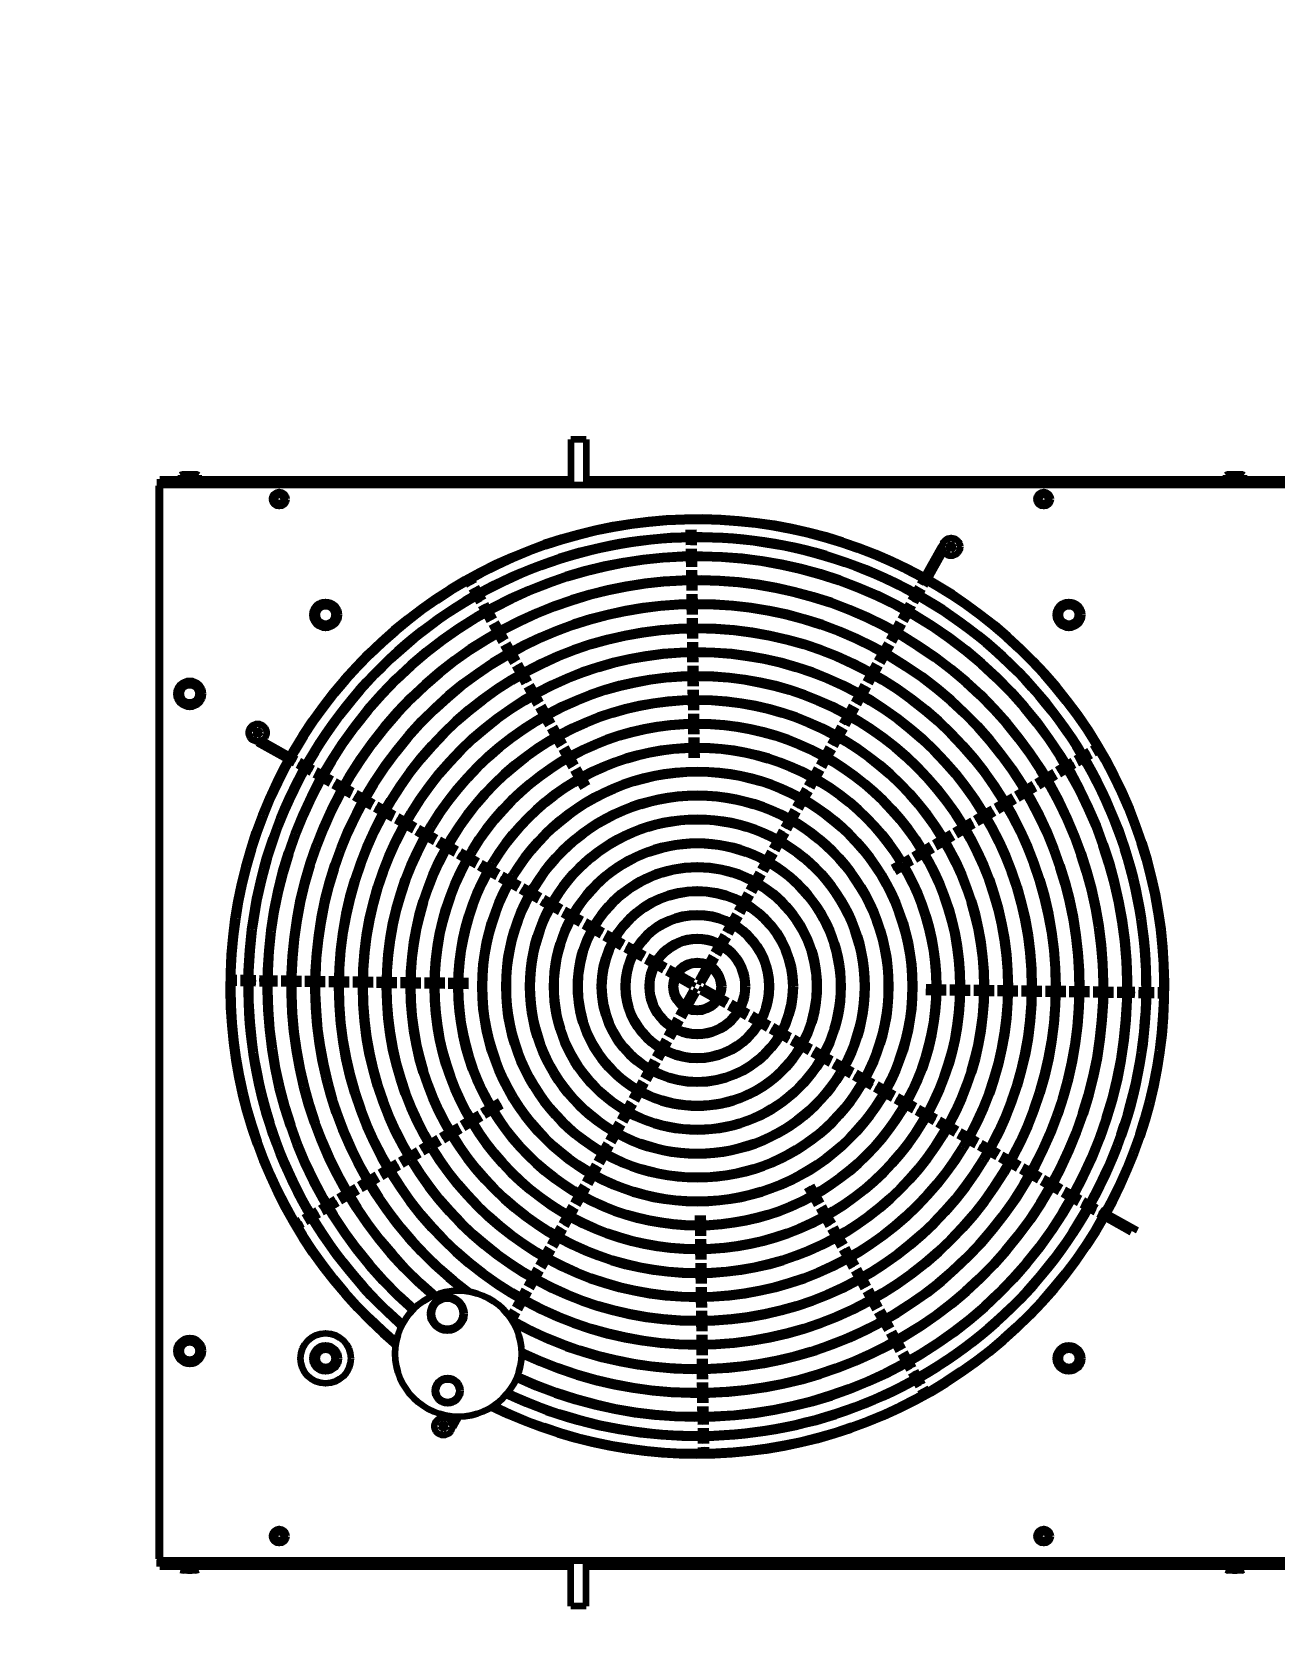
# Model space of a CAD drawing. Header units: millimetres. Extents: x 0 to 31017, y 0 to 21335.
# Drawn here: x 11017.8 to 11121.9, y 16646.5 to 16780.7 of the extents above; entities that cross this region are included whole.
import ezdxf
from ezdxf import colors
from ezdxf.entities.mleader import LeaderData, LeaderLine
from ezdxf.enums import TextEntityAlignment as Align
from ezdxf.math import Vec2, Vec3

# ---------------------------------------------------------------- set-up
doc = ezdxf.new("R2010")
doc.units = ezdxf.units.MM
doc.layers.add('DIM', color=2, linetype='Continuous')
doc.styles.get("Standard").update_dxf_attribs({"font": 'arial.ttf'})

# ---------------------------------------------------------------- blocks, each defined once
blk = doc.blocks.new('3F機組圖彩色')
at = {"layer": 'DIM', "color": 251, "lineweight": 200, "true_color": 0x636466}
for p, q in [((92931.25, -30775.07), (92931.25, -30778.86)), ((92932.55, -30775.07), (92931.25, -30775.07)), ((92932.55, -30775.07), (92932.55, -30778.86)), ((92896.73, -30778.96), (92896.73, -30868.76)), ((92896.85, -30778.96), (92896.73, -30778.96)), ((92896.85, -30779.08), (92896.73, -30779.08)), ((92896.85, -30778.39), (92896.85, -30778.96)), ((92896.85, -30778.39), (92898.6, -30778.39)), ((92896.85, -30778.86), (93076.85, -30778.86)), ((92896.85, -30778.86), (92896.85, -30782.36)), ((92896.85, -30778.98), (92896.85, -30868.74)), ((92896.97, -30778.86), (93076.73, -30778.86)), ((92900.25, -30778.54), (92898.45, -30778.54)), ((92898.45, -30778.54), (92898.45, -30778.86)), ((92898.45, -30778.7), (92900.25, -30778.7)), ((92898.45, -30778.86), (92900.25, -30778.86)), ((92898.6, -30778.06), (92898.6, -30778.54)), ((92899.91, -30777.99), (92898.78, -30777.99)), ((92898.97, -30778.06), (92898.97, -30778.54)), ((92899.35, -30778.7), (92899.19, -30778.54)), ((92899.51, -30778.7), (92899.35, -30778.54)), ((92899.72, -30778.06), (92899.72, -30778.54)), ((92900.1, -30778.06), (92900.1, -30778.54)), ((92900.1, -30778.39), (92931.25, -30778.39)), ((92900.25, -30778.86), (92900.25, -30778.54)), ((92932.55, -30778.39), (93041.15, -30778.39)), ((92985.95, -30778.54), (92985.95, -30778.86)), ((92987.75, -30778.54), (92985.95, -30778.54)), ((92985.95, -30778.7), (92987.75, -30778.7)), ((92985.95, -30778.86), (92987.75, -30778.86)), ((92986.1, -30778.06), (92986.1, -30778.54)), ((92987.41, -30777.99), (92986.28, -30777.99)), ((92986.47, -30778.06), (92986.47, -30778.54)), ((92986.85, -30778.7), (92986.69, -30778.54)), ((92987.01, -30778.7), (92986.85, -30778.54)), ((92987.22, -30778.06), (92987.22, -30778.54)), ((92987.6, -30778.06), (92987.6, -30778.54)), ((92987.75, -30778.86), (92987.75, -30778.54)), ((92941.15, -30783.12), (92941.14, -30782.62)), ((92941.55, -30783.12), (92941.54, -30782.62)), ((92941.16, -30783.92), (92941.15, -30783.42)), ((92941.17, -30784.72), (92941.16, -30784.22)), ((92941.56, -30783.92), (92941.55, -30783.42)), ((92941.57, -30784.72), (92941.56, -30784.22)), ((92962.27, -30784.01), (92960.85, -30786.53)), ((92962.42, -30784.54), (92961.2, -30786.72)), ((92962.78, -30783.74), (92963.42, -30784.37)), ((92962.78, -30784.37), (92963.42, -30783.74)), ((92941.19, -30785.72), (92941.18, -30785.02)), ((92941.59, -30785.72), (92941.58, -30785.02)), ((92922.83, -30787.33), (92922.63, -30786.98)), ((92923.18, -30787.14), (92922.98, -30786.79)), ((92941.2, -30786.72), (92941.19, -30786.02)), ((92941.22, -30787.72), (92941.21, -30787.02)), ((92941.6, -30786.72), (92941.59, -30786.02)), ((92941.62, -30787.72), (92941.61, -30787.02)), ((92960.51, -30787.14), (92960.71, -30786.79)), ((92960.86, -30787.33), (92961.06, -30786.98)), ((92923.22, -30788.03), (92922.98, -30787.59)), ((92923.57, -30787.83), (92923.33, -30787.4)), ((92923.61, -30788.73), (92923.37, -30788.29)), ((92923.96, -30788.53), (92923.72, -30788.1)), ((92941.23, -30788.72), (92941.22, -30788.02)), ((92941.63, -30788.72), (92941.62, -30788.02)), ((92959.73, -30788.53), (92959.98, -30788.1)), ((92960.08, -30788.73), (92960.32, -30788.29)), ((92960.12, -30787.83), (92960.37, -30787.4)), ((92960.47, -30788.03), (92960.72, -30787.59)), ((92924, -30789.43), (92923.76, -30788.99)), ((92924.35, -30789.23), (92924.11, -30788.79)), ((92924.49, -30790.3), (92924.15, -30789.69)), ((92924.84, -30790.1), (92924.5, -30789.49)), ((92941.24, -30789.72), (92941.23, -30789.02)), ((92941.64, -30789.72), (92941.63, -30789.02)), ((92959.19, -30789.49), (92958.85, -30790.1)), ((92959.54, -30789.69), (92959.2, -30790.3)), ((92959.34, -30789.23), (92959.58, -30788.79)), ((92959.69, -30789.43), (92959.93, -30788.99)), ((92924.98, -30791.17), (92924.64, -30790.56)), ((92925.33, -30790.97), (92924.99, -30790.36)), ((92925.82, -30791.85), (92925.48, -30791.24)), ((92941.25, -30790.72), (92941.25, -30790.02)), ((92941.27, -30791.72), (92941.26, -30791.02)), ((92941.65, -30790.72), (92941.65, -30790.02)), ((92941.67, -30791.72), (92941.66, -30791.02)), ((92958.21, -30791.24), (92957.87, -30791.85)), ((92958.7, -30790.36), (92958.36, -30790.97)), ((92959.05, -30790.56), (92958.71, -30791.17)), ((92925.47, -30792.04), (92925.13, -30791.43)), ((92925.96, -30792.91), (92925.62, -30792.3)), ((92926.31, -30792.72), (92925.96, -30792.11)), ((92941.28, -30792.72), (92941.27, -30792.02)), ((92941.68, -30792.72), (92941.67, -30792.02)), ((92957.73, -30792.11), (92957.38, -30792.72)), ((92958.07, -30792.3), (92957.73, -30792.91)), ((92958.56, -30791.43), (92958.22, -30792.04)), ((92926.45, -30793.79), (92926.1, -30793.18)), ((92926.8, -30793.59), (92926.45, -30792.98)), ((92927.28, -30794.46), (92926.94, -30793.85)), ((92941.29, -30793.72), (92941.28, -30793.02)), ((92941.69, -30793.72), (92941.68, -30793.02)), ((92956.75, -30793.85), (92956.41, -30794.46)), ((92957.24, -30792.98), (92956.89, -30793.59)), ((92957.59, -30793.18), (92957.24, -30793.79)), ((92926.94, -30794.66), (92926.59, -30794.05)), ((92927.42, -30795.53), (92927.08, -30794.92)), ((92927.77, -30795.34), (92927.43, -30794.73)), ((92941.31, -30794.72), (92941.3, -30794.02)), ((92941.32, -30795.72), (92941.31, -30795.02)), ((92941.71, -30794.72), (92941.7, -30794.02)), ((92941.72, -30795.72), (92941.71, -30795.02)), ((92956.26, -30794.73), (92955.92, -30795.34)), ((92956.61, -30794.92), (92956.27, -30795.53)), ((92957.1, -30794.05), (92956.76, -30794.66)), ((92927.91, -30796.4), (92927.57, -30795.79)), ((92928.26, -30796.21), (92927.92, -30795.6)), ((92928.75, -30797.08), (92928.41, -30796.47)), ((92941.33, -30796.72), (92941.32, -30796.02)), ((92941.73, -30796.72), (92941.72, -30796.02)), ((92955.28, -30796.47), (92954.94, -30797.08)), ((92955.77, -30795.6), (92955.43, -30796.21)), ((92956.12, -30795.79), (92955.78, -30796.4)), ((92928.4, -30797.28), (92928.06, -30796.67)), ((92928.89, -30798.15), (92928.55, -30797.54)), ((92929.24, -30797.95), (92928.9, -30797.34)), ((92941.35, -30797.72), (92941.34, -30797.02)), ((92941.75, -30797.72), (92941.74, -30797.02)), ((92954.79, -30797.34), (92954.45, -30797.95)), ((92955.14, -30797.54), (92954.8, -30798.15)), ((92955.63, -30796.67), (92955.29, -30797.28)), ((92904.72, -30799.93), (92905.35, -30799.29)), ((92905.35, -30799.93), (92904.72, -30799.29)), ((92929.38, -30799.02), (92929.04, -30798.41)), ((92929.73, -30798.83), (92929.39, -30798.22)), ((92929.87, -30799.89), (92929.53, -30799.28)), ((92930.22, -30799.7), (92929.87, -30799.09)), ((92941.36, -30798.72), (92941.35, -30798.02)), ((92941.37, -30799.72), (92941.36, -30799.02)), ((92941.76, -30798.72), (92941.75, -30798.02)), ((92941.77, -30799.72), (92941.76, -30799.02)), ((92953.82, -30799.09), (92953.47, -30799.7)), ((92954.16, -30799.28), (92953.82, -30799.89)), ((92954.3, -30798.22), (92953.96, -30798.83)), ((92954.65, -30798.41), (92954.31, -30799.02)), ((92904.99, -30800.45), (92907.51, -30801.86)), ((92905.52, -30800.29), (92907.7, -30801.51)), ((92930.36, -30800.77), (92930.01, -30800.16)), ((92930.71, -30800.57), (92930.36, -30799.96)), ((92941.38, -30800.72), (92941.38, -30800.02)), ((92941.78, -30800.72), (92941.78, -30800.02)), ((92953.33, -30799.96), (92952.98, -30800.57)), ((92953.68, -30800.16), (92953.33, -30800.77)), ((92908.12, -30802.2), (92907.77, -30802)), ((92908.31, -30801.85), (92907.96, -30801.65)), ((92909.01, -30802.24), (92908.57, -30801.99)), ((92930.85, -30801.64), (92930.5, -30801.03)), ((92931.19, -30801.44), (92930.85, -30800.83)), ((92931.33, -30802.51), (92930.99, -30801.9)), ((92931.68, -30802.32), (92931.34, -30801.71)), ((92941.4, -30801.72), (92941.39, -30801.02)), ((92941.8, -30801.72), (92941.79, -30801.02)), ((92952.35, -30801.71), (92952.01, -30802.32)), ((92952.7, -30801.9), (92952.36, -30802.51)), ((92952.84, -30800.83), (92952.5, -30801.44)), ((92953.19, -30801.03), (92952.84, -30801.64)), ((92972.81, -30802.22), (92973.24, -30801.96)), ((92973.5, -30801.81), (92973.93, -30801.55)), ((92973.71, -30802.15), (92974.14, -30801.9)), ((92974.19, -30801.4), (92974.62, -30801.14)), ((92974.39, -30801.74), (92974.82, -30801.49)), ((92974.88, -30800.99), (92975.22, -30800.79)), ((92975.08, -30801.33), (92975.42, -30801.13)), ((92908.81, -30802.59), (92908.38, -30802.34)), ((92909.51, -30802.98), (92909.08, -30802.73)), ((92909.71, -30802.63), (92909.27, -30802.39)), ((92910.21, -30803.37), (92909.77, -30803.13)), ((92910.41, -30803.02), (92909.97, -30802.78)), ((92910.67, -30803.17), (92911.28, -30803.51)), ((92931.82, -30803.38), (92931.48, -30802.77)), ((92932.17, -30803.19), (92931.83, -30802.58)), ((92951.86, -30802.58), (92951.52, -30803.19)), ((92952.21, -30802.77), (92951.87, -30803.38)), ((92971.09, -30803.24), (92971.7, -30802.88)), ((92971.3, -30803.58), (92971.9, -30803.22)), ((92971.95, -30802.73), (92972.55, -30802.37)), ((92972.16, -30803.07), (92972.76, -30802.71)), ((92973.02, -30802.56), (92973.45, -30802.3)), ((92910.47, -30803.52), (92911.08, -30803.86)), ((92911.34, -30804.01), (92911.95, -30804.35)), ((92911.54, -30803.66), (92912.15, -30804)), ((92912.22, -30804.5), (92912.83, -30804.84)), ((92912.41, -30804.15), (92913.02, -30804.49)), ((92913.28, -30804.64), (92913.89, -30804.98)), ((92932.31, -30804.26), (92931.97, -30803.65)), ((92932.66, -30804.06), (92932.32, -30803.45)), ((92950.88, -30804.32), (92950.54, -30804.93)), ((92951.23, -30804.52), (92950.89, -30805.13)), ((92951.37, -30803.45), (92951.03, -30804.06)), ((92951.72, -30803.65), (92951.38, -30804.26)), ((92968.52, -30804.77), (92969.12, -30804.41)), ((92969.37, -30804.26), (92969.98, -30803.9)), ((92969.58, -30804.6), (92970.18, -30804.25)), ((92970.23, -30803.75), (92970.84, -30803.39)), ((92970.44, -30804.09), (92971.04, -30803.73)), ((92913.09, -30804.98), (92913.7, -30805.33)), ((92913.96, -30805.47), (92914.57, -30805.82)), ((92914.16, -30805.12), (92914.77, -30805.47)), ((92914.83, -30805.96), (92915.44, -30806.3)), ((92915.03, -30805.61), (92915.64, -30805.95)), ((92950.39, -30805.2), (92950.05, -30805.81)), ((92950.74, -30805.39), (92950.4, -30806)), ((92965.94, -30806.3), (92966.54, -30805.95)), ((92966.8, -30805.79), (92967.4, -30805.44)), ((92967, -30806.14), (92967.6, -30805.78)), ((92967.66, -30805.28), (92968.26, -30804.92)), ((92967.86, -30805.63), (92968.46, -30805.27)), ((92968.72, -30805.11), (92969.32, -30804.76)), ((92915.71, -30806.45), (92916.32, -30806.79)), ((92915.9, -30806.1), (92916.51, -30806.44)), ((92916.58, -30806.94), (92917.19, -30807.28)), ((92916.77, -30806.59), (92917.38, -30806.93)), ((92917.65, -30807.08), (92918.26, -30807.42)), ((92949.42, -30806.94), (92949.07, -30807.55)), ((92949.77, -30807.14), (92949.42, -30807.75)), ((92949.91, -30806.07), (92949.56, -30806.68)), ((92950.25, -30806.26), (92949.91, -30806.87)), ((92964.22, -30807.33), (92964.82, -30806.97)), ((92964.42, -30807.67), (92965.02, -30807.31)), ((92965.08, -30806.82), (92965.68, -30806.46)), ((92965.28, -30807.16), (92965.88, -30806.8)), ((92966.14, -30806.65), (92966.74, -30806.29)), ((92917.45, -30807.43), (92918.06, -30807.77)), ((92918.32, -30807.92), (92918.93, -30808.26)), ((92918.52, -30807.57), (92919.13, -30807.91)), ((92919.2, -30808.41), (92919.81, -30808.75)), ((92919.39, -30808.06), (92920, -30808.4)), ((92920.26, -30808.55), (92920.87, -30808.89)), ((92948.44, -30808.69), (92948.1, -30809.3)), ((92948.93, -30807.81), (92948.59, -30808.42)), ((92949.28, -30808.01), (92948.93, -30808.62)), ((92961.64, -30808.86), (92962.24, -30808.5)), ((92962.5, -30808.35), (92963.1, -30807.99)), ((92962.7, -30808.69), (92963.3, -30808.33)), ((92963.36, -30807.84), (92963.96, -30807.48)), ((92963.56, -30808.18), (92964.16, -30807.82)), ((92920.07, -30808.89), (92920.68, -30809.24)), ((92920.94, -30809.38), (92921.55, -30809.73)), ((92921.14, -30809.03), (92921.75, -30809.38)), ((92921.81, -30809.87), (92922.42, -30810.21)), ((92922.01, -30809.52), (92922.62, -30809.87)), ((92922.88, -30810.01), (92923.49, -30810.35)), ((92947.95, -30809.56), (92947.61, -30810.17)), ((92948.3, -30809.75), (92947.96, -30810.36)), ((92948.79, -30808.88), (92948.45, -30809.49)), ((92959.06, -30810.39), (92959.66, -30810.04)), ((92959.92, -30809.88), (92960.52, -30809.52)), ((92960.12, -30810.23), (92960.73, -30809.87)), ((92960.78, -30809.37), (92961.38, -30809.01)), ((92960.98, -30809.72), (92961.59, -30809.36)), ((92961.84, -30809.2), (92962.45, -30808.85)), ((92922.69, -30810.36), (92923.3, -30810.7)), ((92923.56, -30810.85), (92924.17, -30811.19)), ((92923.75, -30810.5), (92924.36, -30810.84)), ((92924.43, -30811.34), (92925.04, -30811.68)), ((92924.63, -30810.99), (92925.24, -30811.33)), ((92946.97, -30811.3), (92946.63, -30811.91)), ((92947.46, -30810.43), (92947.12, -30811.04)), ((92947.81, -30810.63), (92947.47, -30811.24)), ((92958.2, -30810.9), (92958.8, -30810.55)), ((92958.41, -30811.25), (92959.01, -30810.89)), ((92959.27, -30810.74), (92959.87, -30810.38)), ((92925.3, -30811.83), (92925.91, -30812.17)), ((92925.5, -30811.48), (92926.11, -30811.82)), ((92926.18, -30812.32), (92926.79, -30812.66)), ((92926.37, -30811.97), (92926.98, -30812.31)), ((92927.24, -30812.46), (92927.85, -30812.8)), ((92946.48, -30812.18), (92946.14, -30812.79)), ((92946.83, -30812.37), (92946.49, -30812.98)), ((92947.32, -30811.5), (92946.98, -30812.11)), ((92927.05, -30812.8), (92927.66, -30813.15)), ((92927.92, -30813.29), (92928.53, -30813.64)), ((92928.12, -30812.94), (92928.73, -30813.29)), ((92928.79, -30813.78), (92929.4, -30814.12)), ((92928.99, -30813.43), (92929.6, -30813.78)), ((92929.86, -30813.92), (92930.47, -30814.26)), ((92945.51, -30813.92), (92945.16, -30814.53)), ((92945.99, -30813.05), (92945.65, -30813.66)), ((92946.34, -30813.24), (92946, -30813.85)), ((92929.67, -30814.27), (92930.28, -30814.61)), ((92930.54, -30814.76), (92931.15, -30815.1)), ((92930.73, -30814.41), (92931.34, -30814.75)), ((92931.41, -30815.25), (92932.02, -30815.59)), ((92931.61, -30814.9), (92932.22, -30815.24)), ((92932.48, -30815.39), (92933.09, -30815.73)), ((92945.02, -30814.79), (92944.67, -30815.4)), ((92945.37, -30814.99), (92945.02, -30815.6)), ((92945.86, -30814.12), (92945.51, -30814.73)), ((92932.28, -30815.74), (92932.89, -30816.08)), ((92933.16, -30816.23), (92933.77, -30816.57)), ((92933.35, -30815.88), (92933.96, -30816.22)), ((92934.03, -30816.72), (92934.64, -30817.06)), ((92934.22, -30816.37), (92934.83, -30816.71)), ((92944.04, -30816.54), (92943.7, -30817.15)), ((92944.39, -30816.74), (92944.05, -30817.35)), ((92944.53, -30815.67), (92944.19, -30816.28)), ((92944.88, -30815.86), (92944.53, -30816.47)), ((92934.9, -30817.2), (92935.51, -30817.55)), ((92935.1, -30816.86), (92935.71, -30817.2)), ((92935.77, -30817.69), (92936.38, -30818.04)), ((92935.97, -30817.34), (92936.58, -30817.69)), ((92936.84, -30817.83), (92937.45, -30818.18)), ((92943.55, -30817.41), (92943.21, -30818.02)), ((92943.9, -30817.61), (92943.56, -30818.22)), ((92936.65, -30818.18), (92937.26, -30818.52)), ((92937.52, -30818.67), (92938.13, -30819.01)), ((92937.72, -30818.32), (92938.33, -30818.66)), ((92938.39, -30819.16), (92939, -30819.5)), ((92938.59, -30818.81), (92939.2, -30819.15)), ((92938.59, -30818.81), (92939.2, -30819.15)), ((92939.46, -30819.3), (92940.08, -30819.64)), ((92939.46, -30819.3), (92940.08, -30819.64)), ((92942.57, -30819.16), (92941.89, -30820.37)), ((92942.57, -30819.16), (92941.89, -30820.37)), ((92942.92, -30819.36), (92942.24, -30820.56)), ((92942.92, -30819.36), (92942.24, -30820.56)), ((92943.06, -30818.29), (92942.72, -30818.9)), ((92943.06, -30818.29), (92942.72, -30818.9)), ((92943.41, -30818.48), (92943.07, -30819.1)), ((92943.41, -30818.48), (92943.07, -30819.1)), ((92903.3, -30820.16), (92902.9, -30820.16)), ((92903.3, -30820.56), (92902.9, -30820.56)), ((92904.1, -30820.17), (92903.6, -30820.17)), ((92904.1, -30820.57), (92903.6, -30820.57)), ((92904.9, -30820.19), (92904.4, -30820.18)), ((92904.9, -30820.59), (92904.4, -30820.58)), ((92905.7, -30820.2), (92905.2, -30820.19)), ((92905.7, -30820.6), (92905.2, -30820.59)), ((92906.7, -30820.21), (92906, -30820.2)), ((92906.7, -30820.61), (92906, -30820.6)), ((92907.7, -30820.22), (92907, -30820.21)), ((92907.7, -30820.62), (92907, -30820.61)), ((92908.7, -30820.24), (92908, -30820.23)), ((92908.7, -30820.64), (92908, -30820.63)), ((92909.7, -30820.25), (92909, -30820.24)), ((92909.7, -30820.65), (92909, -30820.64)), ((92910.7, -30820.26), (92910, -30820.25)), ((92910.7, -30820.66), (92910, -30820.65)), ((92911.7, -30820.27), (92911, -30820.27)), ((92911.7, -30820.67), (92911, -30820.67)), ((92912.7, -30820.29), (92912, -30820.28)), ((92912.7, -30820.69), (92912, -30820.68)), ((92913.7, -30820.3), (92913, -30820.29)), ((92913.7, -30820.7), (92913, -30820.69)), ((92914.7, -30820.31), (92914, -30820.3)), ((92914.7, -30820.71), (92914, -30820.7)), ((92915.7, -30820.33), (92915, -30820.32)), ((92915.7, -30820.73), (92915, -30820.72)), ((92916.7, -30820.34), (92916, -30820.33)), ((92916.7, -30820.74), (92916, -30820.73)), ((92917.7, -30820.35), (92917, -30820.34)), ((92917.7, -30820.75), (92917, -30820.74)), ((92918.7, -30820.37), (92918, -30820.36)), ((92918.7, -30820.77), (92918, -30820.76)), ((92919.7, -30820.38), (92919, -30820.37)), ((92919.7, -30820.78), (92919, -30820.77)), ((92920.7, -30820.39), (92920, -30820.38)), ((92920.7, -30820.79), (92920, -30820.78)), ((92921.7, -30820.4), (92921, -30820.4)), ((92922.7, -30820.42), (92922, -30820.41)), ((92939.27, -30819.65), (92939.88, -30819.99)), ((92939.27, -30819.65), (92939.88, -30819.99)), ((92940.14, -30820.14), (92941.35, -30820.82)), ((92940.14, -30820.14), (92941.35, -30820.82)), ((92940.34, -30819.79), (92941.54, -30820.47)), ((92940.34, -30819.79), (92941.54, -30820.47)), ((92941.54, -30820.47), (92941.35, -30820.82)), ((92941.54, -30820.47), (92941.35, -30820.82)), ((92942.24, -30820.56), (92941.89, -30820.37)), ((92942.24, -30820.56), (92941.89, -30820.37)), ((92921.7, -30820.8), (92921, -30820.8)), ((92922.7, -30820.82), (92922, -30820.81)), ((92940.77, -30822.37), (92941.45, -30821.17)), ((92940.77, -30822.37), (92941.45, -30821.17)), ((92941.12, -30822.57), (92941.8, -30821.36)), ((92941.12, -30822.57), (92941.8, -30821.36)), ((92941.45, -30821.17), (92941.8, -30821.36)), ((92941.45, -30821.17), (92941.8, -30821.36)), ((92942.15, -30821.26), (92942.34, -30820.91)), ((92942.15, -30821.26), (92942.34, -30820.91)), ((92943.35, -30821.94), (92942.15, -30821.26)), ((92943.35, -30821.94), (92942.15, -30821.26)), ((92943.55, -30821.59), (92942.34, -30820.91)), ((92943.55, -30821.59), (92942.34, -30820.91)), ((92944.23, -30822.43), (92943.61, -30822.09)), ((92944.23, -30822.43), (92943.61, -30822.09)), ((92944.42, -30822.08), (92943.81, -30821.74)), ((92944.42, -30822.08), (92943.81, -30821.74)), ((92960.99, -30821.31), (92961.69, -30821.32)), ((92961, -30820.91), (92961.69, -30820.92)), ((92961.99, -30820.93), (92962.69, -30820.93)), ((92961.99, -30821.33), (92962.69, -30821.33)), ((92962.99, -30820.94), (92963.69, -30820.95)), ((92962.99, -30821.34), (92963.69, -30821.35)), ((92963.99, -30820.95), (92964.69, -30820.96)), ((92963.99, -30821.35), (92964.69, -30821.36)), ((92964.99, -30820.96), (92965.69, -30820.97)), ((92964.99, -30821.36), (92965.69, -30821.37)), ((92965.99, -30820.98), (92966.69, -30820.99)), ((92965.99, -30821.38), (92966.69, -30821.39)), ((92966.99, -30820.99), (92967.69, -30821)), ((92966.99, -30821.39), (92967.69, -30821.4)), ((92967.99, -30821), (92968.69, -30821.01)), ((92967.99, -30821.4), (92968.69, -30821.41)), ((92968.99, -30821.02), (92969.69, -30821.03)), ((92968.99, -30821.42), (92969.69, -30821.43)), ((92969.99, -30821.03), (92970.69, -30821.04)), ((92969.99, -30821.43), (92970.69, -30821.44)), ((92970.99, -30821.04), (92971.69, -30821.05)), ((92970.99, -30821.44), (92971.69, -30821.45)), ((92971.99, -30821.06), (92972.69, -30821.06)), ((92971.99, -30821.46), (92972.69, -30821.46)), ((92972.99, -30821.07), (92973.69, -30821.08)), ((92972.99, -30821.47), (92973.69, -30821.48)), ((92973.99, -30821.08), (92974.69, -30821.09)), ((92973.99, -30821.48), (92974.69, -30821.49)), ((92974.99, -30821.09), (92975.69, -30821.1)), ((92974.99, -30821.49), (92975.69, -30821.5)), ((92975.99, -30821.11), (92976.69, -30821.12)), ((92975.99, -30821.51), (92976.69, -30821.52)), ((92976.99, -30821.12), (92977.69, -30821.13)), ((92976.99, -30821.52), (92977.69, -30821.53)), ((92977.99, -30821.13), (92978.49, -30821.14)), ((92977.99, -30821.53), (92978.49, -30821.54)), ((92978.79, -30821.14), (92979.29, -30821.15)), ((92978.79, -30821.54), (92979.29, -30821.55)), ((92979.59, -30821.16), (92980.09, -30821.16)), ((92979.59, -30821.56), (92980.09, -30821.56)), ((92980.39, -30821.17), (92980.79, -30821.17)), ((92980.39, -30821.57), (92980.79, -30821.57)), ((92940.28, -30823.25), (92940.62, -30822.63)), ((92940.28, -30823.25), (92940.62, -30822.63)), ((92940.63, -30823.44), (92940.97, -30822.83)), ((92940.63, -30823.44), (92940.97, -30822.83)), ((92945.1, -30822.92), (92944.49, -30822.58)), ((92945.3, -30822.57), (92944.69, -30822.23)), ((92945.3, -30822.57), (92944.69, -30822.23)), ((92945.97, -30823.41), (92945.36, -30823.07)), ((92946.17, -30823.06), (92945.56, -30822.72)), ((92947.04, -30823.55), (92946.43, -30823.21)), ((92939.3, -30824.99), (92939.64, -30824.38)), ((92939.65, -30825.19), (92939.99, -30824.58)), ((92939.79, -30824.12), (92940.13, -30823.51)), ((92940.14, -30824.32), (92940.48, -30823.71)), ((92946.85, -30823.9), (92946.24, -30823.55)), ((92947.72, -30824.39), (92947.11, -30824.04)), ((92947.92, -30824.04), (92947.31, -30823.69)), ((92948.59, -30824.87), (92947.98, -30824.53)), ((92948.79, -30824.53), (92948.18, -30824.18)), ((92949.66, -30825.01), (92949.05, -30824.67)), ((92938.32, -30826.74), (92938.67, -30826.13)), ((92938.81, -30825.87), (92939.16, -30825.26)), ((92939.16, -30826.06), (92939.5, -30825.45)), ((92949.47, -30825.36), (92948.86, -30825.02)), ((92950.34, -30825.85), (92949.73, -30825.51)), ((92950.53, -30825.5), (92949.92, -30825.16)), ((92951.21, -30826.34), (92950.6, -30826)), ((92951.41, -30825.99), (92950.8, -30825.65)), ((92952.28, -30826.48), (92951.67, -30826.14)), ((92937.84, -30827.61), (92938.18, -30827)), ((92938.18, -30827.81), (92938.53, -30827.2)), ((92938.67, -30826.94), (92939.02, -30826.33)), ((92952.08, -30826.83), (92951.47, -30826.49)), ((92952.96, -30827.32), (92952.35, -30826.98)), ((92953.15, -30826.97), (92952.54, -30826.63)), ((92953.83, -30827.81), (92953.22, -30827.47)), ((92954.02, -30827.46), (92953.41, -30827.12)), ((92936.86, -30829.36), (92937.2, -30828.75)), ((92937.35, -30828.49), (92937.69, -30827.88)), ((92937.7, -30828.68), (92938.04, -30828.07)), ((92954.7, -30828.3), (92954.09, -30827.95)), ((92954.9, -30827.95), (92954.29, -30827.61)), ((92955.57, -30828.79), (92954.96, -30828.44)), ((92955.77, -30828.44), (92955.16, -30828.09)), ((92956.64, -30828.93), (92956.03, -30828.58)), ((92936.37, -30830.23), (92936.71, -30829.62)), ((92936.72, -30830.43), (92937.06, -30829.82)), ((92937.21, -30829.55), (92937.55, -30828.94)), ((92956.45, -30829.27), (92955.84, -30828.93)), ((92957.32, -30829.76), (92956.71, -30829.42)), ((92957.51, -30829.41), (92956.9, -30829.07)), ((92958.19, -30830.25), (92957.58, -30829.91)), ((92958.39, -30829.9), (92957.78, -30829.56)), ((92959.26, -30830.39), (92958.65, -30830.05)), ((92923.57, -30831.5), (92922.96, -30831.86)), ((92924.43, -30830.99), (92923.82, -30831.35)), ((92924.63, -30831.34), (92924.03, -30831.69)), ((92925.28, -30830.48), (92924.68, -30830.84)), ((92925.49, -30830.83), (92924.89, -30831.18)), ((92935.39, -30831.98), (92935.73, -30831.37)), ((92935.88, -30831.1), (92936.22, -30830.49)), ((92936.23, -30831.3), (92936.57, -30830.69)), ((92959.06, -30830.74), (92958.45, -30830.4)), ((92959.94, -30831.23), (92959.33, -30830.89)), ((92960.13, -30830.88), (92959.52, -30830.54)), ((92960.81, -30831.72), (92960.2, -30831.38)), ((92961, -30831.37), (92960.39, -30831.03)), ((92961.88, -30831.86), (92961.27, -30831.52)), ((92921.85, -30832.53), (92921.24, -30832.88)), ((92922.71, -30832.01), (92922.1, -30832.37)), ((92922.91, -30832.36), (92922.31, -30832.72)), ((92923.77, -30831.85), (92923.17, -30832.21)), ((92934.9, -30832.85), (92935.24, -30832.24)), ((92935.25, -30833.04), (92935.59, -30832.43)), ((92935.74, -30832.17), (92936.08, -30831.56)), ((92961.68, -30832.21), (92961.07, -30831.86)), ((92962.55, -30832.7), (92961.94, -30832.35)), ((92962.75, -30832.35), (92962.14, -30832)), ((92963.43, -30833.18), (92962.82, -30832.84)), ((92963.62, -30832.84), (92963.01, -30832.49)), ((92919.27, -30834.06), (92918.67, -30834.42)), ((92920.13, -30833.55), (92919.53, -30833.91)), ((92920.33, -30833.89), (92919.73, -30834.25)), ((92920.99, -30833.04), (92920.39, -30833.4)), ((92921.19, -30833.38), (92920.59, -30833.74)), ((92922.05, -30832.87), (92921.45, -30833.23)), ((92933.92, -30834.59), (92934.27, -30833.98)), ((92934.27, -30834.79), (92934.62, -30834.18)), ((92934.41, -30833.72), (92934.76, -30833.11)), ((92934.76, -30833.92), (92935.1, -30833.31)), ((92964.3, -30833.67), (92963.69, -30833.33)), ((92964.49, -30833.32), (92963.88, -30832.98)), ((92965.17, -30834.16), (92964.56, -30833.82)), ((92965.37, -30833.81), (92964.76, -30833.47)), ((92966.24, -30834.3), (92965.63, -30833.96)), ((92917.55, -30835.08), (92916.95, -30835.44)), ((92917.75, -30835.43), (92917.15, -30835.78)), ((92918.41, -30834.57), (92917.81, -30834.93)), ((92918.61, -30834.91), (92918.01, -30835.27)), ((92919.47, -30834.4), (92918.87, -30834.76)), ((92933.44, -30835.47), (92933.78, -30834.86)), ((92933.78, -30835.66), (92934.13, -30835.05)), ((92966.04, -30834.65), (92965.43, -30834.31)), ((92966.92, -30835.14), (92966.31, -30834.8)), ((92967.11, -30834.79), (92966.5, -30834.45)), ((92967.79, -30835.63), (92967.18, -30835.29)), ((92967.98, -30835.28), (92967.37, -30834.94)), ((92968.86, -30835.77), (92968.25, -30835.43)), ((92914.97, -30836.62), (92914.37, -30836.97)), ((92915.83, -30836.1), (92915.23, -30836.46)), ((92916.03, -30836.45), (92915.43, -30836.81)), ((92916.69, -30835.59), (92916.09, -30835.95)), ((92916.89, -30835.94), (92916.29, -30836.29)), ((92932.46, -30837.21), (92932.8, -30836.6)), ((92932.81, -30837.41), (92933.15, -30836.8)), ((92932.95, -30836.34), (92933.29, -30835.73)), ((92933.3, -30836.53), (92933.64, -30835.92)), ((92968.66, -30836.12), (92968.05, -30835.77)), ((92969.53, -30836.61), (92968.92, -30836.26)), ((92969.73, -30836.26), (92969.12, -30835.91)), ((92970.41, -30837.09), (92969.8, -30836.75)), ((92970.6, -30836.75), (92969.99, -30836.4)), ((92912.39, -30838.15), (92911.79, -30838.51)), ((92913.25, -30837.64), (92912.65, -30838)), ((92913.46, -30837.98), (92912.85, -30838.34)), ((92914.11, -30837.13), (92913.51, -30837.48)), ((92914.32, -30837.47), (92913.71, -30837.83)), ((92915.17, -30836.96), (92914.57, -30837.32)), ((92931.97, -30838.08), (92932.31, -30837.47)), ((92932.32, -30838.28), (92932.66, -30837.67)), ((92951.03, -30837.67), (92951.37, -30838.28)), ((92951.38, -30837.47), (92951.72, -30838.08)), ((92971.28, -30837.58), (92970.67, -30837.24)), ((92971.47, -30837.23), (92970.86, -30836.89)), ((92972.15, -30838.07), (92971.54, -30837.73)), ((92972.35, -30837.72), (92971.74, -30837.38)), ((92973.02, -30838.56), (92972.41, -30838.22)), ((92973.22, -30838.21), (92972.61, -30837.87)), ((92910.67, -30839.17), (92910.24, -30839.43)), ((92910.88, -30839.52), (92910.45, -30839.77)), ((92911.53, -30838.66), (92910.93, -30839.02)), ((92911.74, -30839), (92911.14, -30839.36)), ((92912.6, -30838.49), (92911.99, -30838.85)), ((92930.99, -30839.83), (92931.33, -30839.22)), ((92931.34, -30840.02), (92931.68, -30839.41)), ((92931.48, -30838.96), (92931.82, -30838.35)), ((92931.83, -30839.15), (92932.17, -30838.54)), ((92951.52, -30838.54), (92951.86, -30839.15)), ((92951.87, -30838.35), (92952.21, -30838.96)), ((92952.01, -30839.41), (92952.35, -30840.02)), ((92952.36, -30839.22), (92952.7, -30839.83)), ((92973.28, -30838.71), (92973.72, -30838.95)), ((92973.48, -30838.36), (92973.92, -30838.6)), ((92973.98, -30839.1), (92974.42, -30839.34)), ((92974.18, -30838.75), (92974.61, -30839)), ((92974.68, -30839.49), (92975.12, -30839.74)), ((92974.88, -30839.14), (92975.31, -30839.39)), ((92975.57, -30839.53), (92975.92, -30839.73)), ((92908.61, -30840.4), (92908.27, -30840.6)), ((92908.82, -30840.74), (92908.47, -30840.95)), ((92909.3, -30839.99), (92908.87, -30840.25)), ((92909.5, -30840.33), (92909.07, -30840.59)), ((92909.99, -30839.58), (92909.56, -30839.84)), ((92910.19, -30839.93), (92909.76, -30840.18)), ((92930.5, -30840.7), (92930.85, -30840.09)), ((92930.85, -30840.9), (92931.19, -30840.29)), ((92941.89, -30840.01), (92941.9, -30840.71)), ((92942.29, -30840.01), (92942.3, -30840.71)), ((92952.5, -30840.29), (92952.84, -30840.9)), ((92952.84, -30840.09), (92953.19, -30840.7)), ((92975.38, -30839.88), (92975.73, -30840.08)), ((92978.17, -30841.44), (92975.99, -30840.22)), ((92978.7, -30841.28), (92976.18, -30839.87)), ((92929.53, -30842.45), (92929.87, -30841.84)), ((92929.87, -30842.64), (92930.22, -30842.03)), ((92930.01, -30841.57), (92930.36, -30840.96)), ((92930.36, -30841.77), (92930.71, -30841.16)), ((92941.91, -30841.01), (92941.91, -30841.71)), ((92941.92, -30842.01), (92941.93, -30842.71)), ((92942.31, -30841.01), (92942.31, -30841.71)), ((92942.32, -30842.01), (92942.33, -30842.71)), ((92952.98, -30841.16), (92953.33, -30841.77)), ((92953.33, -30840.96), (92953.68, -30841.57)), ((92953.47, -30842.03), (92953.82, -30842.64)), ((92953.82, -30841.84), (92954.16, -30842.45)), ((92928.55, -30844.19), (92928.89, -30843.58)), ((92929.04, -30843.32), (92929.38, -30842.71)), ((92929.39, -30843.51), (92929.73, -30842.9)), ((92941.93, -30843.01), (92941.94, -30843.71)), ((92942.33, -30843.01), (92942.34, -30843.71)), ((92953.96, -30842.9), (92954.3, -30843.51)), ((92954.31, -30842.71), (92954.65, -30843.32)), ((92954.8, -30843.58), (92955.14, -30844.19)), ((92928.06, -30845.06), (92928.4, -30844.45)), ((92928.41, -30845.26), (92928.75, -30844.65)), ((92928.9, -30844.39), (92929.24, -30843.78)), ((92941.94, -30844.01), (92941.95, -30844.71)), ((92942.34, -30844.01), (92942.35, -30844.71)), ((92954.45, -30843.78), (92954.79, -30844.39)), ((92954.94, -30844.65), (92955.28, -30845.26)), ((92955.29, -30844.45), (92955.63, -30845.06)), ((92927.08, -30846.81), (92927.42, -30846.2)), ((92927.57, -30845.94), (92927.91, -30845.33)), ((92927.92, -30846.13), (92928.26, -30845.52)), ((92941.96, -30845.01), (92941.97, -30845.71)), ((92941.97, -30846.01), (92941.98, -30846.71)), ((92942.36, -30845.01), (92942.37, -30845.71)), ((92942.37, -30846.01), (92942.38, -30846.71)), ((92955.43, -30845.52), (92955.77, -30846.13)), ((92955.78, -30845.33), (92956.12, -30845.94)), ((92956.27, -30846.2), (92956.61, -30846.81)), ((92926.59, -30847.68), (92926.94, -30847.07)), ((92926.94, -30847.88), (92927.28, -30847.27)), ((92927.43, -30847), (92927.77, -30846.39)), ((92941.98, -30847.01), (92941.99, -30847.71)), ((92942.38, -30847.01), (92942.39, -30847.71)), ((92955.92, -30846.39), (92956.26, -30847)), ((92956.41, -30847.27), (92956.75, -30847.88)), ((92956.76, -30847.07), (92957.1, -30847.68)), ((92926.1, -30848.55), (92926.45, -30847.94)), ((92926.45, -30848.75), (92926.8, -30848.14)), ((92942, -30848.01), (92942.01, -30848.71)), ((92942.4, -30848.01), (92942.41, -30848.71)), ((92956.89, -30848.14), (92957.24, -30848.75)), ((92957.24, -30847.94), (92957.59, -30848.55)), ((92957.73, -30848.82), (92958.07, -30849.43)), ((92942.01, -30849.01), (92942.02, -30849.71)), ((92942.02, -30850.01), (92942.03, -30850.71)), ((92942.41, -30849.01), (92942.42, -30849.71)), ((92942.42, -30850.01), (92942.43, -30850.71)), ((92957.38, -30849.01), (92957.73, -30849.62)), ((92957.87, -30849.88), (92958.21, -30850.49)), ((92958.22, -30849.69), (92958.56, -30850.3)), ((92942.04, -30851.01), (92942.04, -30851.71)), ((92942.44, -30851.01), (92942.44, -30851.71)), ((92958.36, -30850.76), (92958.7, -30851.37)), ((92958.71, -30850.56), (92959.05, -30851.17)), ((92958.85, -30851.63), (92959.19, -30852.24)), ((92959.2, -30851.43), (92959.54, -30852.04)), ((92942.05, -30852.01), (92942.06, -30852.71)), ((92942.45, -30852.01), (92942.46, -30852.71)), ((92959.34, -30852.5), (92959.58, -30852.94)), ((92959.69, -30852.3), (92959.93, -30852.74)), ((92942.06, -30853.01), (92942.07, -30853.71)), ((92942.07, -30854.01), (92942.08, -30854.71)), ((92942.46, -30853.01), (92942.47, -30853.71)), ((92942.47, -30854.01), (92942.48, -30854.71)), ((92959.73, -30853.2), (92959.97, -30853.63)), ((92960.08, -30853), (92960.32, -30853.44)), ((92960.12, -30853.9), (92960.37, -30854.33)), ((92960.47, -30853.7), (92960.71, -30854.14)), ((92942.09, -30855.01), (92942.1, -30855.71)), ((92942.49, -30855.01), (92942.5, -30855.71)), ((92960.51, -30854.59), (92960.71, -30854.94)), ((92960.86, -30854.4), (92961.06, -30854.75)), ((92921.27, -30857.19), (92921.46, -30856.84)), ((92921.43, -30857.72), (92921.91, -30856.85)), ((92942.1, -30856.01), (92942.11, -30856.71)), ((92942.11, -30856.01), (92942.11, -30856.71)), ((92942.5, -30856.01), (92942.51, -30856.71)), ((92942.51, -30856.01), (92942.51, -30856.71)), ((92942.52, -30857.01), (92942.53, -30857.51)), ((92920.91, -30857.99), (92920.28, -30857.36)), ((92920.91, -30857.36), (92920.28, -30857.99)), ((92942.12, -30857.01), (92942.13, -30857.51)), ((92942.13, -30857.81), (92942.14, -30858.31)), ((92942.53, -30857.81), (92942.54, -30858.31)), ((92942.14, -30858.61), (92942.15, -30859.11)), ((92942.15, -30859.41), (92942.16, -30859.81)), ((92942.54, -30858.61), (92942.55, -30859.11)), ((92942.55, -30859.41), (92942.56, -30859.81)), ((92896.85, -30865.36), (92896.85, -30868.86)), ((92896.73, -30868.76), (92896.85, -30868.76)), ((92896.85, -30869.39), (92896.85, -30868.86)), ((92896.85, -30868.86), (93076.85, -30868.86)), ((92896.97, -30868.86), (93076.73, -30868.86)), ((92897.85, -30868.89), (92897.82, -30868.86)), ((92897.85, -30868.89), (92898.43, -30868.89)), ((92898.45, -30868.86), (92900.25, -30868.86)), ((92898.45, -30869.18), (92898.45, -30868.86)), ((92898.45, -30869.02), (92900.25, -30869.02)), ((92899.35, -30869.02), (92899.19, -30869.18)), ((92899.51, -30869.02), (92899.35, -30869.18)), ((92900.23, -30868.89), (93073.45, -30868.89)), ((92900.25, -30868.86), (92900.25, -30869.18)), ((92931.25, -30872.71), (92931.25, -30868.89)), ((92932.55, -30872.71), (92932.55, -30868.89)), ((92985.95, -30869.18), (92985.95, -30868.86)), ((92985.95, -30868.86), (92987.75, -30868.86)), ((92985.95, -30869.02), (92987.75, -30869.02)), ((92986.85, -30869.02), (92986.69, -30869.18)), ((92987.01, -30869.02), (92986.85, -30869.18)), ((92987.75, -30868.86), (92987.75, -30869.18)), ((92896.85, -30869.39), (92898.58, -30869.39)), ((92900.25, -30869.18), (92898.45, -30869.18)), ((92898.6, -30869.66), (92898.6, -30869.18)), ((92899.91, -30869.73), (92898.78, -30869.73)), ((92898.97, -30869.66), (92898.97, -30869.18)), ((92899.72, -30869.66), (92899.72, -30869.18)), ((92900.08, -30869.39), (92931.25, -30869.39)), ((92900.1, -30869.66), (92900.1, -30869.18)), ((92932.55, -30869.39), (93041.15, -30869.39)), ((92987.75, -30869.18), (92985.95, -30869.18)), ((92986.1, -30869.66), (92986.1, -30869.18)), ((92987.41, -30869.73), (92986.28, -30869.73)), ((92986.47, -30869.66), (92986.47, -30869.18)), ((92987.22, -30869.66), (92987.22, -30869.18)), ((92987.6, -30869.66), (92987.6, -30869.18)), ((92932.55, -30872.71), (92931.25, -30872.71))]:
    blk.add_line(p, q, dxfattribs=at)
for points in [[(92907.08, -30780.46), (92907.31, -30780.06), (92907.08, -30779.67), (92906.62, -30779.67), (92906.39, -30780.06), (92906.62, -30780.46)], [(92971.08, -30780.46), (92971.31, -30780.06), (92971.08, -30779.67), (92970.62, -30779.67), (92970.39, -30780.06), (92970.62, -30780.46)], [(92910.24, -30788.9), (92909.75, -30789.75), (92910.24, -30790.6), (92911.22, -30790.6), (92911.71, -30789.75), (92911.22, -30788.9)], [(92973.81, -30789.26), (92972.96, -30788.77), (92972.11, -30789.26), (92972.11, -30790.24), (92972.96, -30790.73), (92973.81, -30790.24)], [(92973.81, -30789.26), (92972.96, -30788.77), (92972.11, -30789.26), (92972.11, -30790.24), (92972.96, -30790.73), (92973.81, -30790.24)], [(92899.84, -30797.21), (92900.33, -30796.36), (92899.84, -30795.52), (92898.86, -30795.52), (92898.37, -30796.36), (92898.86, -30797.21)], [(92899.84, -30852.21), (92900.33, -30851.36), (92899.84, -30850.52), (92898.86, -30850.52), (92898.37, -30851.36), (92898.86, -30852.21)], [(92909.88, -30852.47), (92910.73, -30852.96), (92911.58, -30852.47), (92911.58, -30851.49), (92910.73, -30851), (92909.88, -30851.49)], [(92909.88, -30852.47), (92910.73, -30852.96), (92911.58, -30852.47), (92911.58, -30851.49), (92910.73, -30851), (92909.88, -30851.49)], [(92973.45, -30852.83), (92973.94, -30851.98), (92973.45, -30851.13), (92972.47, -30851.13), (92971.98, -30851.98), (92972.47, -30852.83)], [(92973.45, -30852.83), (92973.94, -30851.98), (92973.45, -30851.13), (92972.47, -30851.13), (92971.98, -30851.98), (92972.47, -30852.83)], [(92907.08, -30867.26), (92907.31, -30866.86), (92907.08, -30866.47), (92906.62, -30866.47), (92906.39, -30866.86), (92906.62, -30867.26)], [(92971.08, -30867.26), (92971.31, -30866.86), (92971.08, -30866.47), (92970.62, -30866.47), (92970.39, -30866.86), (92970.62, -30867.26)]]:
    blk.add_lwpolyline(points, close=True, dxfattribs=at)
for centre, radius in [((92906.85, -30780.06), 0.6), ((92906.85, -30780.06), 0.345), ((92970.85, -30780.06), 0.6), ((92970.85, -30780.06), 0.345), ((92963.1, -30784.06), 0.75), ((92910.73, -30789.75), 1.1), ((92910.73, -30789.75), 0.735), ((92972.96, -30789.75), 1.1), ((92972.96, -30789.75), 1.1), ((92972.96, -30789.75), 0.735), ((92972.96, -30789.75), 0.735), ((92941.85, -30820.86), 30.15), ((92941.85, -30820.86), 29.85), ((92941.85, -30820.86), 28.15), ((92941.85, -30820.86), 27.85), ((92899.35, -30796.36), 1.1), ((92941.85, -30820.86), 26.15), ((92941.85, -30820.86), 25.85), ((92899.35, -30796.36), 0.735), ((92941.85, -30820.86), 24.15), ((92941.85, -30820.86), 23.85), ((92905.04, -30799.61), 0.75), ((92941.85, -30820.86), 22.15), ((92941.85, -30820.86), 21.85), ((92941.85, -30820.86), 20.15), ((92941.85, -30820.86), 19.85), ((92941.85, -30820.86), 18.15), ((92941.85, -30820.86), 17.85), ((92941.85, -30820.86), 16.15), ((92941.85, -30820.86), 15.85), ((92941.85, -30820.86), 14.15), ((92941.85, -30820.86), 13.85), ((92941.85, -30820.86), 12.15), ((92941.85, -30820.86), 11.85), ((92941.85, -30820.86), 10.15), ((92941.85, -30820.86), 9.85), ((92941.85, -30820.86), 8.15), ((92941.85, -30820.86), 7.85), ((92941.85, -30820.86), 6.15), ((92941.85, -30820.86), 5.85), ((92941.85, -30820.86), 4.15), ((92941.85, -30820.86), 3.85), ((92941.85, -30820.86), 2.15), ((92941.85, -30820.86), 2.15), ((92941.85, -30820.86), 1.9), ((92941.85, -30820.86), 1.85), ((92921.84, -30851.58), 5.28), ((92920.92, -30848.24), 1.43), ((92920.92, -30848.24), 1.27), ((92899.35, -30851.36), 1.1), ((92910.73, -30851.98), 2.1), ((92899.35, -30851.36), 0.735), ((92910.73, -30851.98), 1.1), ((92910.73, -30851.98), 1.1), ((92910.73, -30851.98), 0.735), ((92910.73, -30851.98), 0.735), ((92972.96, -30851.98), 1.1), ((92972.96, -30851.98), 1.1), ((92972.96, -30851.98), 0.735), ((92972.96, -30851.98), 0.735), ((92920.95, -30854.69), 1.07), ((92920.95, -30854.69), 0.953), ((92920.59, -30857.67), 0.75), ((92906.85, -30866.86), 0.6), ((92970.85, -30866.86), 0.6), ((92906.85, -30866.86), 0.345), ((92970.85, -30866.86), 0.345)]:
    blk.add_circle(centre, radius, dxfattribs=at)
for centre, radius, start, end in [((92898.78, -30778.28), 0.286, 49.0554, 130.9446), ((92899.35, -30779.03), 1.04, 68.853, 111.147), ((92899.91, -30778.28), 0.286, 49.0554, 130.9446), ((92986.28, -30778.28), 0.286, 49.0554, 130.9446), ((92986.85, -30779.03), 1.04, 68.853, 111.147), ((92987.41, -30778.28), 0.286, 49.0554, 130.9446), ((92941.85, -30820.86), 39.25, 91.5568, 229.9826), ((92941.85, -30820.86), 39.25, 243.867, 91.5458), ((92941.85, -30820.86), 38.95, 91.572, 229.7168), ((92941.85, -30820.86), 37.75, 244.882, 228.9675), ((92941.85, -30820.86), 38.95, 244.1327, 91.5714), ((92941.85, -30820.86), 37.45, 244.999, 228.8505), ((92941.85, -30820.86), 36.15, 245.202, 228.6475), ((92941.85, -30820.86), 35.85, 245.1776, 228.6719), ((92941.85, -30820.86), 34.15, 244.4576, 229.3919), ((92941.85, -30820.86), 33.85, 244.2068, 229.6427), ((92941.85, -30820.86), 32.15, 241.5283, 232.3212), ((92941.85, -30820.86), 31.85, 240.6043, 233.2452), ((92898.78, -30869.45), 0.286, 229.0554, 310.9446), ((92899.35, -30868.7), 1.04, 248.853, 291.147), ((92899.91, -30869.45), 0.286, 229.0554, 310.9446), ((92986.28, -30869.45), 0.286, 229.0554, 310.9446), ((92986.85, -30868.7), 1.04, 248.853, 291.147), ((92987.41, -30869.45), 0.286, 229.0554, 310.9446)]:
    blk.add_arc(centre, radius, start, end, dxfattribs=at)
blk = doc.blocks.new('_DetailCallout')
at = {"color": 0, "linetype": 'ByBlock', "lineweight": -2, "transparency": 16777216}
blk.add_line((8, 0), (-8, 0), dxfattribs=at)
blk.add_circle((0, 0), 8, dxfattribs=at)
at = {"color": 0, "transparency": 16777216}
for tag, p in [('視圖號碼', (0, 1)), ('圖紙號碼', (0, -6))]:
    blk.add_attdef(tag, text='', height=3, dxfattribs=at).set_placement(p, align=Align.CENTER)

msp = doc.modelspace()

# ---------------------------------------------------------------- block references
at = {"color": 251, "lineweight": 200, "true_color": 0x636466}
msp.add_blockref('3F機組圖彩色', (-81868.32, 47521.67), dxfattribs=at)

# ---------------------------------------------------------------- leaders
at = {"color": 175, "true_color": 0x4554a5}
ml = msp.add_multileader_block('Standard', dxfattribs=at)
ml.set_content('_DetailCallout', color=(69, 84, 165), scale=15)
ml.set_attribute('視圖號碼', '冷藏庫', width=0)
ml.set_attribute('圖紙號碼', 'A機', width=0)
ml.set_leader_properties()
ml.build(insert=Vec2(0, 0))
ml.multileader.update_dxf_attribs({"leader_type": 0})
ctx = ml.context
ctx.base_point, ctx.plane_origin = Vec3(13190.86, 19361.87), Vec3(13310.86, 19361.87)
notes = []
notes.append((ctx, [(0, (0, 0, 0), (0, 0), (1, 0), 1, [])]))
ctx.block.insert = Vec3(13310.86, 19361.87)
at = {"color": 251, "true_color": 0x636466}
ml = msp.add_multileader_block('Standard', dxfattribs=at)
ml.set_content('_DetailCallout', color=(99, 100, 102), scale=15)
ml.set_attribute('視圖號碼', '急速庫', width=0)
ml.set_attribute('圖紙號碼', 'B', width=0)
ml.set_leader_properties()
ml.build(insert=Vec2(0, 0))
ml.multileader.update_dxf_attribs({"leader_type": 0})
ctx = ml.context
ctx.base_point, ctx.plane_origin = Vec3(11503.79, 17825.66), Vec3(11623.79, 17825.66)
notes.append((ctx, [(0, (0, 0, 0), (0, 0), (1, 0), 1, [])]))
ctx.block.insert = Vec3(11623.79, 17825.66)
ml = msp.add_multileader_block('Standard', dxfattribs=at)
ml.set_content('_DetailCallout', color=(99, 100, 102), scale=15)
ml.set_attribute('視圖號碼', '急速庫', width=0)
ml.set_attribute('圖紙號碼', 'A-2', width=0)
ml.set_leader_properties()
ml.build(insert=Vec2(0, 0))
ml.multileader.update_dxf_attribs({"leader_type": 0})
ctx = ml.context
ctx.base_point, ctx.plane_origin = Vec3(11835.98, 17825.66), Vec3(11955.98, 17825.66)
notes.append((ctx, [(0, (0, 0, 0), (0, 0), (1, 0), 1, [])]))
ctx.block.insert = Vec3(11955.98, 17825.66)
ml = msp.add_multileader_block('Standard', dxfattribs=at)
ml.set_content('_DetailCallout', color=(99, 100, 102), scale=15)
ml.set_attribute('視圖號碼', '急速庫', width=0)
ml.set_attribute('圖紙號碼', 'A-1', width=0)
ml.set_leader_properties()
ml.build(insert=Vec2(0, 0))
ml.multileader.update_dxf_attribs({"leader_type": 0})
ctx = ml.context
ctx.base_point, ctx.plane_origin = Vec3(12173.04, 17825.66), Vec3(12293.04, 17825.66)
notes.append((ctx, [(0, (0, 0, 0), (0, 0), (1, 0), 1, [])]))
ctx.block.insert = Vec3(12293.04, 17825.66)
at = {"color": 175, "true_color": 0x4554a5}
ml = msp.add_multileader_block('Standard', dxfattribs=at)
ml.set_content('_DetailCallout', color=(69, 84, 165), scale=15)
ml.set_attribute('視圖號碼', '急速庫', width=0)
ml.set_attribute('圖紙號碼', 'B機', width=0)
ml.set_leader_properties()
ml.build(insert=Vec2(0, 0))
ml.multileader.update_dxf_attribs({"leader_type": 0})
ctx = ml.context
ctx.base_point, ctx.plane_origin = Vec3(10848.71, 17628.06), Vec3(10968.71, 17628.06)
notes.append((ctx, [(0, (0, 0, 0), (0, 0), (1, 0), 1, [])]))
ctx.block.insert = Vec3(10968.71, 17628.06)
ml = msp.add_multileader_block('Standard', dxfattribs=at)
ml.set_content('_DetailCallout', color=(69, 84, 165), scale=15)
ml.set_attribute('視圖號碼', '急速庫', width=0)
ml.set_attribute('圖紙號碼', 'A機', width=0)
ml.set_leader_properties()
ml.build(insert=Vec2(0, 0))
ml.multileader.update_dxf_attribs({"leader_type": 0})
ctx = ml.context
ctx.base_point, ctx.plane_origin = Vec3(10848.71, 17335.06), Vec3(10968.71, 17335.06)
notes.append((ctx, [(0, (0, 0, 0), (0, 0), (1, 0), 1, [])]))
ctx.block.insert = Vec3(10968.71, 17335.06)
at = {"color": 251, "true_color": 0x636466}
ml = msp.add_multileader_block('Standard', dxfattribs=at)
ml.set_content('_DetailCallout', color=(99, 100, 102), scale=15)
ml.set_attribute('視圖號碼', '半成品', width=0)
ml.set_attribute('圖紙號碼', 'B', width=0)
ml.set_leader_properties()
ml.build(insert=Vec2(0, 0))
ml.multileader.update_dxf_attribs({"leader_type": 0})
ctx = ml.context
ctx.base_point, ctx.plane_origin = Vec3(11496.44, 16648.92), Vec3(11616.44, 16648.92)
notes.append((ctx, [(0, (0, 0, 0), (0, 0), (1, 0), 1, [])]))
ctx.block.insert = Vec3(11616.44, 16648.92)
ml = msp.add_multileader_block('Standard', dxfattribs=at)
ml.set_content('_DetailCallout', color=(99, 100, 102), scale=15)
ml.set_attribute('視圖號碼', '半成品', width=0)
ml.set_attribute('圖紙號碼', 'A-2', width=0)
ml.set_leader_properties()
ml.build(insert=Vec2(0, 0))
ml.multileader.update_dxf_attribs({"leader_type": 0})
ctx = ml.context
ctx.base_point, ctx.plane_origin = Vec3(11828.64, 16648.92), Vec3(11948.64, 16648.92)
notes.append((ctx, [(0, (0, 0, 0), (0, 0), (1, 0), 1, [])]))
ctx.block.insert = Vec3(11948.64, 16648.92)
ml = msp.add_multileader_block('Standard', dxfattribs=at)
ml.set_content('_DetailCallout', color=(99, 100, 102), scale=15)
ml.set_attribute('視圖號碼', '半成品', width=0)
ml.set_attribute('圖紙號碼', 'A-1', width=0)
ml.set_leader_properties()
ml.build(insert=Vec2(0, 0))
ml.multileader.update_dxf_attribs({"leader_type": 0})
ctx = ml.context
ctx.base_point, ctx.plane_origin = Vec3(12165.69, 16648.92), Vec3(12285.69, 16648.92)
notes.append((ctx, [(0, (0, 0, 0), (0, 0), (1, 0), 1, [])]))
ctx.block.insert = Vec3(12285.69, 16648.92)
for ctx, leaders in notes:
    for number, flags, end, landing, length, lines in leaders:
        leader = LeaderData()
        leader.index, (leader.has_last_leader_line, leader.has_dogleg_vector, leader.attachment_direction) = number, flags
        leader.last_leader_point, leader.dogleg_vector, leader.dogleg_length = Vec3(end), Vec3(landing), length
        for number, points, colour, breaks in lines:
            line = LeaderLine()
            line.index, line.vertices, line.color, line.breaks = number, Vec3.list(points), colors.encode_raw_color(colour), breaks
            leader.lines.append(line)
        ctx.leaders.append(leader)

doc.saveas('drawing.dxf')
